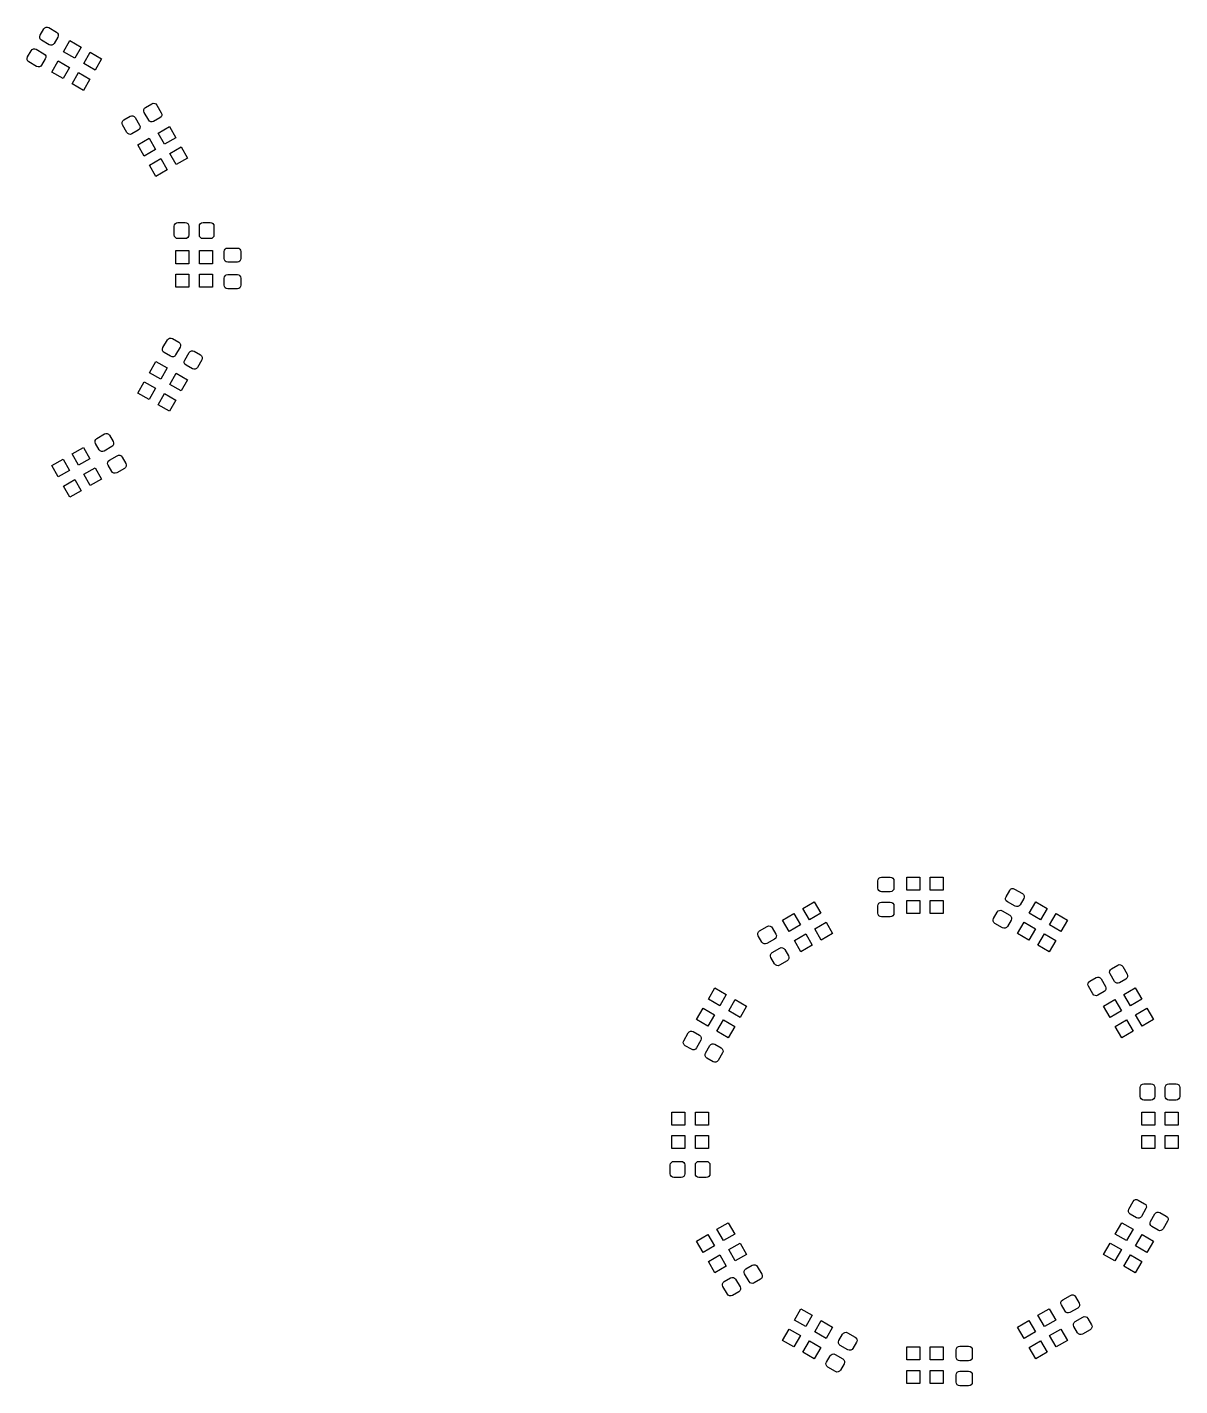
# Model space of a CAD drawing. Header units: millimetres. Extents: x 22 to 192, y -134 to -29.
# Drawn here: x 147.6 to 191.8, y -81.8 to -29.7 of the extents above; entities that cross this region are included whole.
import ezdxf

# ---------------------------------------------------------------- set-up
doc = ezdxf.new("R2010")
doc.units = ezdxf.units.MM
doc.layers.add('BLACK', color=250, linetype='CONTINUOUS')

msp = doc.modelspace()

# ---------------------------------------------------------------- linework, layer by layer
at = {"layer": 'BLACK', "linetype": 'CONTINUOUS'}
for p, q in [((148.083973, -30.102278), (148.101532, -30.050552)), ((148.087546, -30.156786), (148.083973, -30.102278)), ((148.111706, -30.205778), (148.087546, -30.156786)), ((148.101532, -30.050552), (148.241532, -29.808064)), ((148.241532, -29.808064), (148.277549, -29.766995)), ((148.277549, -29.766995), (148.326541, -29.742835)), ((148.326541, -29.742835), (148.381049, -29.739262)), ((148.381049, -29.739262), (148.432776, -29.756821)), ((148.432776, -29.756821), (148.727224, -29.926821)), ((148.778468, -30.118064), (148.638468, -30.360552)), ((148.727224, -29.926821), (148.768294, -29.962838)), ((148.768294, -29.962838), (148.792454, -30.01183)), ((148.796027, -30.066338), (148.778468, -30.118064)), ((148.792454, -30.01183), (148.796027, -30.066338)), ((147.621532, -30.881936), (147.761532, -30.639448)), ((147.761532, -30.639448), (147.797549, -30.598379)), ((147.797549, -30.598379), (147.846541, -30.574219)), ((147.846541, -30.574219), (147.901049, -30.570646)), ((147.901049, -30.570646), (147.952776, -30.588205)), ((147.952776, -30.588205), (148.247224, -30.758205)), ((148.152776, -30.241795), (148.111706, -30.205778)), ((148.447224, -30.411795), (148.152776, -30.241795)), ((148.498951, -30.429354), (148.447224, -30.411795)), ((148.553459, -30.425781), (148.498951, -30.429354)), ((148.602451, -30.401621), (148.553459, -30.425781)), ((148.638468, -30.360552), (148.602451, -30.401621)), ((148.993783, -30.682566), (149.243783, -30.249554)), ((149.426795, -30.932566), (148.993783, -30.682566)), ((149.243783, -30.249554), (149.676795, -30.499554)), ((149.676795, -30.499554), (149.426795, -30.932566)), ((149.773205, -31.132566), (150.023205, -30.699554)), ((150.023205, -30.699554), (150.456217, -30.949554)), ((147.603973, -30.933662), (147.621532, -30.881936)), ((147.607546, -30.98817), (147.603973, -30.933662)), ((147.631706, -31.037162), (147.607546, -30.98817)), ((147.672776, -31.073179), (147.631706, -31.037162)), ((147.967224, -31.243179), (147.672776, -31.073179)), ((148.158468, -31.191936), (148.122451, -31.233005)), ((148.298468, -30.949448), (148.158468, -31.191936)), ((148.247224, -30.758205), (148.288294, -30.794222)), ((148.288294, -30.794222), (148.312454, -30.843214)), ((148.316027, -30.897722), (148.298468, -30.949448)), ((148.312454, -30.843214), (148.316027, -30.897722)), ((148.543783, -31.461988), (148.793783, -31.028976)), ((148.793783, -31.028976), (149.226795, -31.278976)), ((150.206217, -31.382566), (149.773205, -31.132566)), ((150.456217, -30.949554), (150.206217, -31.382566)), ((148.018951, -31.260738), (147.967224, -31.243179)), ((148.073459, -31.257165), (148.018951, -31.260738)), ((148.122451, -31.233005), (148.073459, -31.257165)), ((148.976795, -31.711988), (148.543783, -31.461988)), ((149.226795, -31.278976), (148.976795, -31.711988)), ((149.323205, -31.911988), (149.573205, -31.478976)), ((149.573205, -31.478976), (150.006217, -31.728976)), ((150.006217, -31.728976), (149.756217, -32.161988)), ((149.756217, -32.161988), (149.323205, -31.911988)), ((152.139448, -32.811532), (152.381936, -32.671532)), ((152.381936, -32.671532), (152.433662, -32.653973)), ((152.433662, -32.653973), (152.48817, -32.657546)), ((152.48817, -32.657546), (152.537162, -32.681706)), ((152.537162, -32.681706), (152.573179, -32.722776)), ((152.573179, -32.722776), (152.743179, -33.017224)), ((151.266995, -33.327549), (151.308064, -33.291532)), ((151.308064, -33.291532), (151.550552, -33.151532)), ((151.550552, -33.151532), (151.602278, -33.133973)), ((151.602278, -33.133973), (151.656786, -33.137546)), ((151.656786, -33.137546), (151.705778, -33.161706)), ((151.705778, -33.161706), (151.741795, -33.202776)), ((151.741795, -33.202776), (151.911795, -33.497224)), ((152.070646, -32.951049), (152.074219, -32.896541)), ((152.088205, -33.002776), (152.070646, -32.951049)), ((152.074219, -32.896541), (152.098379, -32.847549)), ((152.258205, -33.297224), (152.088205, -33.002776)), ((152.098379, -32.847549), (152.139448, -32.811532)), ((152.294222, -33.338294), (152.258205, -33.297224)), ((152.691936, -33.208468), (152.449448, -33.348468)), ((152.733005, -33.172451), (152.691936, -33.208468)), ((152.757165, -33.123459), (152.733005, -33.172451)), ((152.743179, -33.017224), (152.760738, -33.068951)), ((152.760738, -33.068951), (152.757165, -33.123459)), ((151.239262, -33.431049), (151.242835, -33.376541)), ((151.256821, -33.482776), (151.239262, -33.431049)), ((151.242835, -33.376541), (151.266995, -33.327549)), ((151.426821, -33.777224), (151.256821, -33.482776)), ((151.462838, -33.818294), (151.426821, -33.777224)), ((151.51183, -33.842454), (151.462838, -33.818294)), ((151.618064, -33.828468), (151.566338, -33.846027)), ((151.860552, -33.688468), (151.618064, -33.828468)), ((151.901621, -33.652451), (151.860552, -33.688468)), ((151.925781, -33.603459), (151.901621, -33.652451)), ((151.911795, -33.497224), (151.929354, -33.548951)), ((151.929354, -33.548951), (151.925781, -33.603459)), ((152.343214, -33.362454), (152.294222, -33.338294)), ((152.397722, -33.366027), (152.343214, -33.362454)), ((152.449448, -33.348468), (152.397722, -33.366027)), ((152.617434, -33.793783), (153.050446, -33.543783)), ((152.867434, -34.226795), (152.617434, -33.793783)), ((153.050446, -33.543783), (153.300446, -33.976795)), ((151.566338, -33.846027), (151.51183, -33.842454)), ((151.838012, -34.243783), (152.271024, -33.993783)), ((152.088012, -34.676795), (151.838012, -34.243783)), ((152.271024, -33.993783), (152.521024, -34.426795)), ((153.300446, -33.976795), (152.867434, -34.226795)), ((153.067434, -34.573205), (153.500446, -34.323205)), ((153.500446, -34.323205), (153.750446, -34.756217)), ((152.521024, -34.426795), (152.088012, -34.676795)), ((152.288012, -35.023205), (152.721024, -34.773205)), ((152.721024, -34.773205), (152.971024, -35.206217)), ((153.317434, -35.006217), (153.067434, -34.573205)), ((153.750446, -34.756217), (153.317434, -35.006217)), ((152.538012, -35.456217), (152.288012, -35.023205)), ((152.971024, -35.206217), (152.538012, -35.456217)), ((153.24, -37.36), (153.250657, -37.306424)), ((153.24, -37.7), (153.24, -37.36)), ((153.250657, -37.306424), (153.281005, -37.261005)), ((153.281005, -37.261005), (153.326424, -37.230657)), ((153.326424, -37.230657), (153.38, -37.22)), ((153.38, -37.22), (153.66, -37.22)), ((153.66, -37.22), (153.713576, -37.230657)), ((153.713576, -37.230657), (153.758995, -37.261005)), ((153.758995, -37.261005), (153.789343, -37.306424)), ((153.789343, -37.306424), (153.8, -37.36)), ((153.8, -37.36), (153.8, -37.7)), ((154.2, -37.36), (154.210657, -37.306424)), ((154.2, -37.7), (154.2, -37.36)), ((154.210657, -37.306424), (154.241005, -37.261005)), ((154.241005, -37.261005), (154.286424, -37.230657)), ((154.286424, -37.230657), (154.34, -37.22)), ((154.34, -37.22), (154.62, -37.22)), ((154.62, -37.22), (154.673576, -37.230657)), ((154.673576, -37.230657), (154.718995, -37.261005)), ((154.718995, -37.261005), (154.749343, -37.306424)), ((154.749343, -37.306424), (154.76, -37.36)), ((154.76, -37.36), (154.76, -37.7)), ((153.250657, -37.753576), (153.24, -37.7)), ((153.281005, -37.798995), (153.250657, -37.753576)), ((153.326424, -37.829343), (153.281005, -37.798995)), ((153.38, -37.84), (153.326424, -37.829343)), ((153.66, -37.84), (153.38, -37.84)), ((153.713576, -37.829343), (153.66, -37.84)), ((153.758995, -37.798995), (153.713576, -37.829343)), ((153.789343, -37.753576), (153.758995, -37.798995)), ((153.8, -37.7), (153.789343, -37.753576)), ((154.210657, -37.753576), (154.2, -37.7)), ((154.241005, -37.798995), (154.210657, -37.753576)), ((154.286424, -37.829343), (154.241005, -37.798995)), ((154.34, -37.84), (154.286424, -37.829343)), ((154.62, -37.84), (154.34, -37.84)), ((154.673576, -37.829343), (154.62, -37.84)), ((154.718995, -37.798995), (154.673576, -37.829343)), ((154.749343, -37.753576), (154.718995, -37.798995)), ((154.76, -37.7), (154.749343, -37.753576)), ((153.3, -38.8), (153.3, -38.3)), ((153.3, -38.3), (153.8, -38.3)), ((153.8, -38.3), (153.8, -38.8)), ((154.2, -38.8), (154.2, -38.3)), ((154.2, -38.3), (154.7, -38.3)), ((154.7, -38.3), (154.7, -38.8)), ((155.15, -38.335), (155.160276, -38.283338)), ((155.15, -38.605), (155.15, -38.335)), ((155.160276, -38.283338), (155.189541, -38.239541)), ((155.189541, -38.239541), (155.233338, -38.210276)), ((155.233338, -38.210276), (155.285, -38.2)), ((155.285, -38.2), (155.655, -38.2)), ((155.655, -38.2), (155.706662, -38.210276)), ((155.706662, -38.210276), (155.750459, -38.239541)), ((155.750459, -38.239541), (155.779724, -38.283338)), ((155.779724, -38.283338), (155.79, -38.335)), ((155.79, -38.335), (155.79, -38.605)), ((153.8, -38.8), (153.3, -38.8)), ((154.7, -38.8), (154.2, -38.8)), ((155.160276, -38.656662), (155.15, -38.605)), ((155.189541, -38.700459), (155.160276, -38.656662)), ((155.233338, -38.729724), (155.189541, -38.700459)), ((155.285, -38.74), (155.233338, -38.729724)), ((155.655, -38.74), (155.285, -38.74)), ((155.706662, -38.729724), (155.655, -38.74)), ((155.750459, -38.700459), (155.706662, -38.729724)), ((155.779724, -38.656662), (155.750459, -38.700459)), ((155.79, -38.605), (155.779724, -38.656662)), ((153.3, -39.7), (153.3, -39.2)), ((153.3, -39.2), (153.8, -39.2)), ((153.8, -39.2), (153.8, -39.7)), ((154.2, -39.7), (154.2, -39.2)), ((154.2, -39.2), (154.7, -39.2)), ((154.7, -39.2), (154.7, -39.7)), ((155.15, -39.355), (155.160276, -39.303338)), ((155.15, -39.625), (155.15, -39.355)), ((155.160276, -39.303338), (155.189541, -39.259541)), ((155.189541, -39.259541), (155.233338, -39.230276)), ((155.233338, -39.230276), (155.285, -39.22)), ((155.285, -39.22), (155.655, -39.22)), ((155.655, -39.22), (155.706662, -39.230276)), ((155.706662, -39.230276), (155.750459, -39.259541)), ((155.750459, -39.259541), (155.779724, -39.303338)), ((155.779724, -39.303338), (155.79, -39.355)), ((155.79, -39.355), (155.79, -39.625)), ((153.8, -39.7), (153.3, -39.7)), ((154.7, -39.7), (154.2, -39.7)), ((155.160276, -39.676662), (155.15, -39.625)), ((155.189541, -39.720459), (155.160276, -39.676662)), ((155.233338, -39.749724), (155.189541, -39.720459)), ((155.285, -39.76), (155.233338, -39.749724)), ((155.655, -39.76), (155.285, -39.76)), ((155.706662, -39.749724), (155.655, -39.76)), ((155.750459, -39.720459), (155.706662, -39.749724)), ((155.779724, -39.676662), (155.750459, -39.720459)), ((155.79, -39.625), (155.779724, -39.676662)), ((152.789262, -42.068951), (152.806821, -42.017224)), ((152.792835, -42.123459), (152.789262, -42.068951)), ((152.816995, -42.172451), (152.792835, -42.123459)), ((152.806821, -42.017224), (152.976821, -41.722776)), ((152.976821, -41.722776), (153.012838, -41.681706)), ((153.012838, -41.681706), (153.06183, -41.657546)), ((153.06183, -41.657546), (153.116338, -41.653973)), ((153.116338, -41.653973), (153.168064, -41.671532)), ((153.168064, -41.671532), (153.410552, -41.811532)), ((153.461795, -42.002776), (153.291795, -42.297224)), ((153.410552, -41.811532), (153.451621, -41.847549)), ((153.451621, -41.847549), (153.475781, -41.896541)), ((153.479354, -41.951049), (153.461795, -42.002776)), ((153.475781, -41.896541), (153.479354, -41.951049)), ((153.844222, -42.161706), (153.893214, -42.137546)), ((153.893214, -42.137546), (153.947722, -42.133973)), ((153.947722, -42.133973), (153.999448, -42.151532)), ((153.999448, -42.151532), (154.241936, -42.291532)), ((152.288012, -42.976795), (152.538012, -42.543783)), ((152.538012, -42.543783), (152.971024, -42.793783)), ((152.858064, -42.208468), (152.816995, -42.172451)), ((153.100552, -42.348468), (152.858064, -42.208468)), ((153.152278, -42.366027), (153.100552, -42.348468)), ((153.206786, -42.362454), (153.152278, -42.366027)), ((153.255778, -42.338294), (153.206786, -42.362454)), ((153.291795, -42.297224), (153.255778, -42.338294)), ((153.620646, -42.548951), (153.638205, -42.497224)), ((153.624219, -42.603459), (153.620646, -42.548951)), ((153.648379, -42.652451), (153.624219, -42.603459)), ((153.638205, -42.497224), (153.808205, -42.202776)), ((153.689448, -42.688468), (153.648379, -42.652451)), ((153.808205, -42.202776), (153.844222, -42.161706)), ((154.293179, -42.482776), (154.123179, -42.777224)), ((154.241936, -42.291532), (154.283005, -42.327549)), ((154.283005, -42.327549), (154.307165, -42.376541)), ((154.310738, -42.431049), (154.293179, -42.482776)), ((154.307165, -42.376541), (154.310738, -42.431049)), ((152.721024, -43.226795), (152.288012, -42.976795)), ((152.971024, -42.793783), (152.721024, -43.226795)), ((153.067434, -43.426795), (153.317434, -42.993783)), ((153.317434, -42.993783), (153.750446, -43.243783)), ((153.931936, -42.828468), (153.689448, -42.688468)), ((153.983662, -42.846027), (153.931936, -42.828468)), ((154.03817, -42.842454), (153.983662, -42.846027)), ((154.087162, -42.818294), (154.03817, -42.842454)), ((154.123179, -42.777224), (154.087162, -42.818294)), ((151.838012, -43.756217), (152.088012, -43.323205)), ((152.088012, -43.323205), (152.521024, -43.573205)), ((152.521024, -43.573205), (152.271024, -44.006217)), ((153.500446, -43.676795), (153.067434, -43.426795)), ((153.750446, -43.243783), (153.500446, -43.676795)), ((152.271024, -44.006217), (151.838012, -43.756217)), ((152.617434, -44.206217), (152.867434, -43.773205)), ((153.050446, -44.456217), (152.617434, -44.206217)), ((152.867434, -43.773205), (153.300446, -44.023205)), ((153.300446, -44.023205), (153.050446, -44.456217)), ((150.203973, -45.633605), (150.207546, -45.579097)), ((150.221532, -45.685331), (150.203973, -45.633605)), ((150.207546, -45.579097), (150.231706, -45.530105)), ((150.361532, -45.927819), (150.221532, -45.685331)), ((150.231706, -45.530105), (150.272776, -45.494088)), ((150.272776, -45.494088), (150.567224, -45.324088)), ((150.567224, -45.324088), (150.618951, -45.306529)), ((150.618951, -45.306529), (150.673459, -45.310102)), ((150.673459, -45.310102), (150.722451, -45.334262)), ((150.722451, -45.334262), (150.758468, -45.375331)), ((150.758468, -45.375331), (150.898468, -45.617819)), ((150.888294, -45.773045), (150.847224, -45.809062)), ((150.912454, -45.724053), (150.888294, -45.773045)), ((150.898468, -45.617819), (150.916027, -45.669545)), ((150.916027, -45.669545), (150.912454, -45.724053)), ((148.543783, -46.538012), (148.976795, -46.288012)), ((148.976795, -46.288012), (149.226795, -46.721024)), ((149.323205, -46.088012), (149.756217, -45.838012)), ((149.573205, -46.521024), (149.323205, -46.088012)), ((150.006217, -46.271024), (149.573205, -46.521024)), ((149.756217, -45.838012), (150.006217, -46.271024)), ((150.397549, -45.968888), (150.361532, -45.927819)), ((150.446541, -45.993048), (150.397549, -45.968888)), ((150.501049, -45.996621), (150.446541, -45.993048)), ((150.552776, -45.979062), (150.501049, -45.996621)), ((150.847224, -45.809062), (150.552776, -45.979062)), ((150.752776, -46.325472), (151.047224, -46.155472)), ((151.047224, -46.155472), (151.098951, -46.137913)), ((151.098951, -46.137913), (151.153459, -46.141486)), ((151.153459, -46.141486), (151.202451, -46.165646)), ((151.202451, -46.165646), (151.238468, -46.206715)), ((151.238468, -46.206715), (151.378468, -46.449203)), ((148.793783, -46.971024), (148.543783, -46.538012)), ((149.226795, -46.721024), (148.793783, -46.971024)), ((149.773205, -46.867434), (150.206217, -46.617434)), ((150.206217, -46.617434), (150.456217, -47.050446)), ((150.683973, -46.464989), (150.687546, -46.410481)), ((150.701532, -46.516715), (150.683973, -46.464989)), ((150.687546, -46.410481), (150.711706, -46.361489)), ((150.841532, -46.759203), (150.701532, -46.516715)), ((150.711706, -46.361489), (150.752776, -46.325472)), ((150.877549, -46.800272), (150.841532, -46.759203)), ((150.926541, -46.824432), (150.877549, -46.800272)), ((150.981049, -46.828005), (150.926541, -46.824432)), ((151.032776, -46.810446), (150.981049, -46.828005)), ((151.327224, -46.640446), (151.032776, -46.810446)), ((151.368294, -46.604429), (151.327224, -46.640446)), ((151.392454, -46.555437), (151.368294, -46.604429)), ((151.378468, -46.449203), (151.396027, -46.500929)), ((151.396027, -46.500929), (151.392454, -46.555437)), ((148.993783, -47.317434), (149.426795, -47.067434)), ((149.243783, -47.750446), (148.993783, -47.317434)), ((149.426795, -47.067434), (149.676795, -47.500446)), ((150.023205, -47.300446), (149.773205, -46.867434)), ((150.456217, -47.050446), (150.023205, -47.300446)), ((149.676795, -47.500446), (149.243783, -47.750446)), ((180.19, -62.44), (180.200657, -62.386424)), ((180.19, -62.72), (180.19, -62.44)), ((180.200657, -62.386424), (180.231005, -62.341005)), ((180.231005, -62.341005), (180.276424, -62.310657)), ((180.276424, -62.310657), (180.33, -62.3)), ((180.33, -62.3), (180.67, -62.3)), ((180.67, -62.3), (180.723576, -62.310657)), ((180.723576, -62.310657), (180.768995, -62.341005)), ((180.768995, -62.341005), (180.799343, -62.386424)), ((180.799343, -62.386424), (180.81, -62.44)), ((180.81, -62.44), (180.81, -62.72)), ((181.3, -62.8), (181.3, -62.3)), ((181.3, -62.3), (181.8, -62.3)), ((181.8, -62.3), (181.8, -62.8)), ((182.2, -62.8), (182.2, -62.3)), ((182.2, -62.3), (182.7, -62.3)), ((182.7, -62.3), (182.7, -62.8)), ((180.200657, -62.773576), (180.19, -62.72)), ((180.231005, -62.818995), (180.200657, -62.773576)), ((180.276424, -62.849343), (180.231005, -62.818995)), ((180.33, -62.86), (180.276424, -62.849343)), ((180.67, -62.86), (180.33, -62.86)), ((180.723576, -62.849343), (180.67, -62.86)), ((180.768995, -62.818995), (180.723576, -62.849343)), ((180.799343, -62.773576), (180.768995, -62.818995)), ((180.81, -62.72), (180.799343, -62.773576)), ((181.8, -62.8), (181.3, -62.8)), ((182.7, -62.8), (182.2, -62.8)), ((185.101532, -63.050552), (185.241532, -62.808064)), ((185.241532, -62.808064), (185.277549, -62.766995)), ((185.277549, -62.766995), (185.326541, -62.742835)), ((185.326541, -62.742835), (185.381049, -62.739262)), ((185.381049, -62.739262), (185.432776, -62.756821)), ((185.432776, -62.756821), (185.727224, -62.926821)), ((185.727224, -62.926821), (185.768294, -62.962838)), ((185.768294, -62.962838), (185.792454, -63.01183)), ((177.323205, -63.499554), (177.756217, -63.249554)), ((177.573205, -63.932566), (177.323205, -63.499554)), ((177.756217, -63.249554), (178.006217, -63.682566)), ((180.19, -63.4), (180.200657, -63.346424)), ((180.19, -63.68), (180.19, -63.4)), ((180.200657, -63.346424), (180.231005, -63.301005)), ((180.231005, -63.301005), (180.276424, -63.270657)), ((180.276424, -63.270657), (180.33, -63.26)), ((180.33, -63.26), (180.67, -63.26)), ((180.67, -63.26), (180.723576, -63.270657)), ((180.723576, -63.270657), (180.768995, -63.301005)), ((180.768995, -63.301005), (180.799343, -63.346424)), ((180.799343, -63.346424), (180.81, -63.4)), ((180.81, -63.4), (180.81, -63.68)), ((181.3, -63.7), (181.3, -63.2)), ((181.3, -63.2), (181.8, -63.2)), ((181.8, -63.2), (181.8, -63.7)), ((182.2, -63.7), (182.2, -63.2)), ((182.2, -63.2), (182.7, -63.2)), ((182.7, -63.2), (182.7, -63.7)), ((185.083973, -63.102278), (185.101532, -63.050552)), ((185.087546, -63.156786), (185.083973, -63.102278)), ((185.111706, -63.205778), (185.087546, -63.156786)), ((185.152776, -63.241795), (185.111706, -63.205778)), ((185.447224, -63.411795), (185.152776, -63.241795)), ((185.498951, -63.429354), (185.447224, -63.411795)), ((185.553459, -63.425781), (185.498951, -63.429354)), ((185.602451, -63.401621), (185.553459, -63.425781)), ((185.638468, -63.360552), (185.602451, -63.401621)), ((185.778468, -63.118064), (185.638468, -63.360552)), ((185.796027, -63.066338), (185.778468, -63.118064)), ((185.792454, -63.01183), (185.796027, -63.066338)), ((185.993783, -63.682566), (186.243783, -63.249554)), ((186.243783, -63.249554), (186.676795, -63.499554)), ((186.676795, -63.499554), (186.426795, -63.932566)), ((176.543783, -63.949554), (176.976795, -63.699554)), ((176.793783, -64.382566), (176.543783, -63.949554)), ((176.976795, -63.699554), (177.226795, -64.132566)), ((178.006217, -63.682566), (177.573205, -63.932566)), ((180.200657, -63.733576), (180.19, -63.68)), ((180.231005, -63.778995), (180.200657, -63.733576)), ((180.276424, -63.809343), (180.231005, -63.778995)), ((180.33, -63.82), (180.276424, -63.809343)), ((180.67, -63.82), (180.33, -63.82)), ((180.723576, -63.809343), (180.67, -63.82)), ((180.768995, -63.778995), (180.723576, -63.809343)), ((180.799343, -63.733576), (180.768995, -63.778995)), ((180.81, -63.68), (180.799343, -63.733576)), ((181.8, -63.7), (181.3, -63.7)), ((182.7, -63.7), (182.2, -63.7)), ((184.603973, -63.933662), (184.621532, -63.881936)), ((184.607546, -63.98817), (184.603973, -63.933662)), ((184.631706, -64.037162), (184.607546, -63.98817)), ((184.621532, -63.881936), (184.761532, -63.639448)), ((184.761532, -63.639448), (184.797549, -63.598379)), ((184.797549, -63.598379), (184.846541, -63.574219)), ((184.846541, -63.574219), (184.901049, -63.570646)), ((184.901049, -63.570646), (184.952776, -63.588205)), ((184.952776, -63.588205), (185.247224, -63.758205)), ((185.298468, -63.949448), (185.158468, -64.191936)), ((185.247224, -63.758205), (185.288294, -63.794222)), ((185.288294, -63.794222), (185.312454, -63.843214)), ((185.316027, -63.897722), (185.298468, -63.949448)), ((185.312454, -63.843214), (185.316027, -63.897722)), ((186.426795, -63.932566), (185.993783, -63.682566)), ((186.773205, -64.132566), (187.023205, -63.699554)), ((187.023205, -63.699554), (187.456217, -63.949554)), ((187.456217, -63.949554), (187.206217, -64.382566)), ((175.593973, -64.499071), (175.597546, -64.444563)), ((175.611532, -64.550797), (175.593973, -64.499071)), ((175.597546, -64.444563), (175.621706, -64.395571)), ((175.621706, -64.395571), (175.662776, -64.359554)), ((175.662776, -64.359554), (175.957224, -64.189554)), ((175.957224, -64.189554), (176.008951, -64.171995)), ((176.008951, -64.171995), (176.063459, -64.175568)), ((176.063459, -64.175568), (176.112451, -64.199728)), ((176.112451, -64.199728), (176.148468, -64.240797)), ((176.148468, -64.240797), (176.288468, -64.483285)), ((176.288468, -64.483285), (176.306027, -64.535011)), ((176.306027, -64.535011), (176.302454, -64.589519)), ((177.226795, -64.132566), (176.793783, -64.382566)), ((176.993783, -64.728976), (177.426795, -64.478976)), ((177.426795, -64.478976), (177.676795, -64.911988)), ((177.773205, -64.278976), (178.206217, -64.028976)), ((178.023205, -64.711988), (177.773205, -64.278976)), ((178.456217, -64.461988), (178.023205, -64.711988)), ((178.206217, -64.028976), (178.456217, -64.461988)), ((184.672776, -64.073179), (184.631706, -64.037162)), ((184.967224, -64.243179), (184.672776, -64.073179)), ((185.018951, -64.260738), (184.967224, -64.243179)), ((185.073459, -64.257165), (185.018951, -64.260738)), ((185.122451, -64.233005), (185.073459, -64.257165)), ((185.158468, -64.191936), (185.122451, -64.233005)), ((185.543783, -64.461988), (185.793783, -64.028976)), ((185.976795, -64.711988), (185.543783, -64.461988)), ((185.793783, -64.028976), (186.226795, -64.278976)), ((186.226795, -64.278976), (185.976795, -64.711988)), ((186.323205, -64.911988), (186.573205, -64.478976)), ((186.573205, -64.478976), (187.006217, -64.728976)), ((187.206217, -64.382566), (186.773205, -64.132566)), ((175.751532, -64.793285), (175.611532, -64.550797)), ((175.787549, -64.834354), (175.751532, -64.793285)), ((175.836541, -64.858514), (175.787549, -64.834354)), ((175.891049, -64.862087), (175.836541, -64.858514)), ((175.942776, -64.844528), (175.891049, -64.862087)), ((176.237224, -64.674528), (175.942776, -64.844528)), ((176.142776, -65.190938), (176.437224, -65.020938)), ((176.278294, -64.638511), (176.237224, -64.674528)), ((176.302454, -64.589519), (176.278294, -64.638511)), ((176.437224, -65.020938), (176.488951, -65.003379)), ((176.488951, -65.003379), (176.543459, -65.006952)), ((176.543459, -65.006952), (176.592451, -65.031112)), ((176.592451, -65.031112), (176.628468, -65.072181)), ((177.243783, -65.161988), (176.993783, -64.728976)), ((177.676795, -64.911988), (177.243783, -65.161988)), ((186.756217, -65.161988), (186.323205, -64.911988)), ((187.006217, -64.728976), (186.756217, -65.161988)), ((176.073973, -65.330455), (176.077546, -65.275947)), ((176.091532, -65.382181), (176.073973, -65.330455)), ((176.077546, -65.275947), (176.101706, -65.226955)), ((176.231532, -65.624669), (176.091532, -65.382181)), ((176.101706, -65.226955), (176.142776, -65.190938)), ((176.717224, -65.505912), (176.422776, -65.675912)), ((176.628468, -65.072181), (176.768468, -65.314669)), ((176.758294, -65.469895), (176.717224, -65.505912)), ((176.782454, -65.420903), (176.758294, -65.469895)), ((176.768468, -65.314669), (176.786027, -65.366395)), ((176.786027, -65.366395), (176.782454, -65.420903)), ((176.267549, -65.665738), (176.231532, -65.624669)), ((176.316541, -65.689898), (176.267549, -65.665738)), ((176.371049, -65.693471), (176.316541, -65.689898)), ((176.422776, -65.675912), (176.371049, -65.693471)), ((189.070646, -65.951049), (189.074219, -65.896541)), ((189.088205, -66.002776), (189.070646, -65.951049)), ((189.074219, -65.896541), (189.098379, -65.847549)), ((189.258205, -66.297224), (189.088205, -66.002776)), ((189.098379, -65.847549), (189.139448, -65.811532)), ((189.139448, -65.811532), (189.381936, -65.671532)), ((189.381936, -65.671532), (189.433662, -65.653973)), ((189.433662, -65.653973), (189.48817, -65.657546)), ((189.48817, -65.657546), (189.537162, -65.681706)), ((189.537162, -65.681706), (189.573179, -65.722776)), ((189.573179, -65.722776), (189.743179, -66.017224)), ((189.743179, -66.017224), (189.760738, -66.068951)), ((189.760738, -66.068951), (189.757165, -66.123459)), ((173.699554, -66.976795), (173.949554, -66.543783)), ((173.949554, -66.543783), (174.382566, -66.793783)), ((188.239262, -66.431049), (188.242835, -66.376541)), ((188.256821, -66.482776), (188.239262, -66.431049)), ((188.242835, -66.376541), (188.266995, -66.327549)), ((188.426821, -66.777224), (188.256821, -66.482776)), ((188.266995, -66.327549), (188.308064, -66.291532)), ((188.308064, -66.291532), (188.550552, -66.151532)), ((188.550552, -66.151532), (188.602278, -66.133973)), ((188.602278, -66.133973), (188.656786, -66.137546)), ((188.656786, -66.137546), (188.705778, -66.161706)), ((188.705778, -66.161706), (188.741795, -66.202776)), ((188.741795, -66.202776), (188.911795, -66.497224)), ((188.925781, -66.603459), (188.901621, -66.652451)), ((188.911795, -66.497224), (188.929354, -66.548951)), ((188.929354, -66.548951), (188.925781, -66.603459)), ((189.294222, -66.338294), (189.258205, -66.297224)), ((189.343214, -66.362454), (189.294222, -66.338294)), ((189.397722, -66.366027), (189.343214, -66.362454)), ((189.449448, -66.348468), (189.397722, -66.366027)), ((189.691936, -66.208468), (189.449448, -66.348468)), ((189.617434, -66.793783), (190.050446, -66.543783)), ((189.733005, -66.172451), (189.691936, -66.208468)), ((189.757165, -66.123459), (189.733005, -66.172451)), ((190.050446, -66.543783), (190.300446, -66.976795)), ((174.132566, -67.226795), (173.699554, -66.976795)), ((174.382566, -66.793783), (174.132566, -67.226795)), ((174.478976, -67.426795), (174.728976, -66.993783)), ((174.728976, -66.993783), (175.161988, -67.243783)), ((188.462838, -66.818294), (188.426821, -66.777224)), ((188.51183, -66.842454), (188.462838, -66.818294)), ((188.566338, -66.846027), (188.51183, -66.842454)), ((188.618064, -66.828468), (188.566338, -66.846027)), ((188.860552, -66.688468), (188.618064, -66.828468)), ((188.838012, -67.243783), (189.271024, -66.993783)), ((188.901621, -66.652451), (188.860552, -66.688468)), ((189.271024, -66.993783), (189.521024, -67.426795)), ((189.867434, -67.226795), (189.617434, -66.793783)), ((190.300446, -66.976795), (189.867434, -67.226795)), ((173.249554, -67.756217), (173.499554, -67.323205)), ((173.499554, -67.323205), (173.932566, -67.573205)), ((173.932566, -67.573205), (173.682566, -68.006217)), ((174.911988, -67.676795), (174.478976, -67.426795)), ((175.161988, -67.243783), (174.911988, -67.676795)), ((189.088012, -67.676795), (188.838012, -67.243783)), ((189.521024, -67.426795), (189.088012, -67.676795)), ((190.067434, -67.573205), (190.500446, -67.323205)), ((190.317434, -68.006217), (190.067434, -67.573205)), ((190.500446, -67.323205), (190.750446, -67.756217)), ((173.682566, -68.006217), (173.249554, -67.756217)), ((174.028976, -68.206217), (174.278976, -67.773205)), ((174.278976, -67.773205), (174.711988, -68.023205)), ((174.711988, -68.023205), (174.461988, -68.456217)), ((189.288012, -68.023205), (189.721024, -67.773205)), ((189.538012, -68.456217), (189.288012, -68.023205)), ((189.721024, -67.773205), (189.971024, -68.206217)), ((190.750446, -67.756217), (190.317434, -68.006217)), ((172.739262, -68.618951), (172.756821, -68.567224)), ((172.742835, -68.673459), (172.739262, -68.618951)), ((172.766995, -68.722451), (172.742835, -68.673459)), ((172.756821, -68.567224), (172.926821, -68.272776)), ((172.926821, -68.272776), (172.962838, -68.231706)), ((172.962838, -68.231706), (173.01183, -68.207546)), ((173.01183, -68.207546), (173.066338, -68.203973)), ((173.066338, -68.203973), (173.118064, -68.221532)), ((173.118064, -68.221532), (173.360552, -68.361532)), ((173.411795, -68.552776), (173.241795, -68.847224)), ((173.360552, -68.361532), (173.401621, -68.397549)), ((173.401621, -68.397549), (173.425781, -68.446541)), ((173.429354, -68.501049), (173.411795, -68.552776)), ((173.425781, -68.446541), (173.429354, -68.501049)), ((173.794222, -68.711706), (173.843214, -68.687546)), ((173.843214, -68.687546), (173.897722, -68.683973)), ((173.897722, -68.683973), (173.949448, -68.701532)), ((173.949448, -68.701532), (174.191936, -68.841532)), ((174.461988, -68.456217), (174.028976, -68.206217)), ((189.971024, -68.206217), (189.538012, -68.456217)), ((172.808064, -68.758468), (172.766995, -68.722451)), ((173.050552, -68.898468), (172.808064, -68.758468)), ((173.102278, -68.916027), (173.050552, -68.898468)), ((173.156786, -68.912454), (173.102278, -68.916027)), ((173.205778, -68.888294), (173.156786, -68.912454)), ((173.241795, -68.847224), (173.205778, -68.888294)), ((173.570646, -69.098951), (173.588205, -69.047224)), ((173.574219, -69.153459), (173.570646, -69.098951)), ((173.598379, -69.202451), (173.574219, -69.153459)), ((173.588205, -69.047224), (173.758205, -68.752776)), ((173.639448, -69.238468), (173.598379, -69.202451)), ((173.758205, -68.752776), (173.794222, -68.711706)), ((174.243179, -69.032776), (174.073179, -69.327224)), ((174.191936, -68.841532), (174.233005, -68.877549)), ((174.233005, -68.877549), (174.257165, -68.926541)), ((174.260738, -68.981049), (174.243179, -69.032776)), ((174.257165, -68.926541), (174.260738, -68.981049)), ((173.881936, -69.378468), (173.639448, -69.238468)), ((173.933662, -69.396027), (173.881936, -69.378468)), ((173.98817, -69.392454), (173.933662, -69.396027)), ((174.037162, -69.368294), (173.98817, -69.392454)), ((174.073179, -69.327224), (174.037162, -69.368294)), ((190.250657, -70.306424), (190.281005, -70.261005)), ((190.281005, -70.261005), (190.326424, -70.230657)), ((190.326424, -70.230657), (190.38, -70.22)), ((190.38, -70.22), (190.66, -70.22)), ((190.66, -70.22), (190.713576, -70.230657)), ((190.713576, -70.230657), (190.758995, -70.261005)), ((190.758995, -70.261005), (190.789343, -70.306424)), ((191.210657, -70.306424), (191.241005, -70.261005)), ((191.241005, -70.261005), (191.286424, -70.230657)), ((191.286424, -70.230657), (191.34, -70.22)), ((191.34, -70.22), (191.62, -70.22)), ((191.62, -70.22), (191.673576, -70.230657)), ((191.673576, -70.230657), (191.718995, -70.261005)), ((191.718995, -70.261005), (191.749343, -70.306424)), ((190.24, -70.36), (190.250657, -70.306424)), ((190.24, -70.7), (190.24, -70.36)), ((190.250657, -70.753576), (190.24, -70.7)), ((190.281005, -70.798995), (190.250657, -70.753576)), ((190.789343, -70.753576), (190.758995, -70.798995)), ((190.789343, -70.306424), (190.8, -70.36)), ((190.8, -70.7), (190.789343, -70.753576)), ((190.8, -70.36), (190.8, -70.7)), ((191.2, -70.36), (191.210657, -70.306424)), ((191.2, -70.7), (191.2, -70.36)), ((191.210657, -70.753576), (191.2, -70.7)), ((191.241005, -70.798995), (191.210657, -70.753576)), ((191.749343, -70.753576), (191.718995, -70.798995)), ((191.749343, -70.306424), (191.76, -70.36)), ((191.76, -70.7), (191.749343, -70.753576)), ((191.76, -70.36), (191.76, -70.7)), ((172.3, -71.8), (172.3, -71.3)), ((172.3, -71.3), (172.8, -71.3)), ((172.8, -71.3), (172.8, -71.8)), ((173.2, -71.8), (173.2, -71.3)), ((173.2, -71.3), (173.7, -71.3)), ((173.7, -71.3), (173.7, -71.8)), ((190.326424, -70.829343), (190.281005, -70.798995)), ((190.3, -71.8), (190.3, -71.3)), ((190.3, -71.3), (190.8, -71.3)), ((190.38, -70.84), (190.326424, -70.829343)), ((190.66, -70.84), (190.38, -70.84)), ((190.713576, -70.829343), (190.66, -70.84)), ((190.758995, -70.798995), (190.713576, -70.829343)), ((190.8, -71.3), (190.8, -71.8)), ((191.2, -71.8), (191.2, -71.3)), ((191.2, -71.3), (191.7, -71.3)), ((191.286424, -70.829343), (191.241005, -70.798995)), ((191.34, -70.84), (191.286424, -70.829343)), ((191.62, -70.84), (191.34, -70.84)), ((191.673576, -70.829343), (191.62, -70.84)), ((191.718995, -70.798995), (191.673576, -70.829343)), ((191.7, -71.3), (191.7, -71.8)), ((172.8, -71.8), (172.3, -71.8)), ((173.7, -71.8), (173.2, -71.8)), ((190.8, -71.8), (190.3, -71.8)), ((191.7, -71.8), (191.2, -71.8)), ((172.3, -72.7), (172.3, -72.2)), ((172.3, -72.2), (172.8, -72.2)), ((172.8, -72.2), (172.8, -72.7)), ((173.2, -72.7), (173.2, -72.2)), ((173.2, -72.2), (173.7, -72.2)), ((173.7, -72.2), (173.7, -72.7)), ((190.3, -72.7), (190.3, -72.2)), ((190.3, -72.2), (190.8, -72.2)), ((190.8, -72.2), (190.8, -72.7)), ((191.2, -72.7), (191.2, -72.2)), ((191.2, -72.2), (191.7, -72.2)), ((191.7, -72.2), (191.7, -72.7)), ((172.8, -72.7), (172.3, -72.7)), ((173.7, -72.7), (173.2, -72.7)), ((190.8, -72.7), (190.3, -72.7)), ((191.7, -72.7), (191.2, -72.7)), ((172.24, -73.33), (172.250657, -73.276424)), ((172.24, -73.67), (172.24, -73.33)), ((172.250657, -73.276424), (172.281005, -73.231005)), ((172.281005, -73.231005), (172.326424, -73.200657)), ((172.326424, -73.200657), (172.38, -73.19)), ((172.38, -73.19), (172.66, -73.19)), ((172.66, -73.19), (172.713576, -73.200657)), ((172.713576, -73.200657), (172.758995, -73.231005)), ((172.758995, -73.231005), (172.789343, -73.276424)), ((172.789343, -73.276424), (172.8, -73.33)), ((172.8, -73.33), (172.8, -73.67)), ((173.2, -73.33), (173.210657, -73.276424)), ((173.2, -73.67), (173.2, -73.33)), ((173.210657, -73.276424), (173.241005, -73.231005)), ((173.241005, -73.231005), (173.286424, -73.200657)), ((173.286424, -73.200657), (173.34, -73.19)), ((173.34, -73.19), (173.62, -73.19)), ((173.62, -73.19), (173.673576, -73.200657)), ((173.673576, -73.200657), (173.718995, -73.231005)), ((173.718995, -73.231005), (173.749343, -73.276424)), ((173.749343, -73.276424), (173.76, -73.33)), ((173.76, -73.33), (173.76, -73.67)), ((172.250657, -73.723576), (172.24, -73.67)), ((172.281005, -73.768995), (172.250657, -73.723576)), ((172.326424, -73.799343), (172.281005, -73.768995)), ((172.38, -73.81), (172.326424, -73.799343)), ((172.66, -73.81), (172.38, -73.81)), ((172.713576, -73.799343), (172.66, -73.81)), ((172.758995, -73.768995), (172.713576, -73.799343)), ((172.789343, -73.723576), (172.758995, -73.768995)), ((172.8, -73.67), (172.789343, -73.723576)), ((173.210657, -73.723576), (173.2, -73.67)), ((173.241005, -73.768995), (173.210657, -73.723576)), ((173.286424, -73.799343), (173.241005, -73.768995)), ((173.34, -73.81), (173.286424, -73.799343)), ((173.62, -73.81), (173.34, -73.81)), ((173.673576, -73.799343), (173.62, -73.81)), ((173.718995, -73.768995), (173.673576, -73.799343)), ((173.749343, -73.723576), (173.718995, -73.768995)), ((173.76, -73.67), (173.749343, -73.723576)), ((189.806821, -75.017224), (189.976821, -74.722776)), ((189.976821, -74.722776), (190.012838, -74.681706)), ((190.012838, -74.681706), (190.06183, -74.657546)), ((190.06183, -74.657546), (190.116338, -74.653973)), ((190.116338, -74.653973), (190.168064, -74.671532)), ((190.168064, -74.671532), (190.410552, -74.811532)), ((190.410552, -74.811532), (190.451621, -74.847549)), ((190.451621, -74.847549), (190.475781, -74.896541)), ((190.479354, -74.951049), (190.461795, -75.002776)), ((190.475781, -74.896541), (190.479354, -74.951049)), ((189.789262, -75.068951), (189.806821, -75.017224)), ((189.792835, -75.123459), (189.789262, -75.068951)), ((189.816995, -75.172451), (189.792835, -75.123459)), ((189.858064, -75.208468), (189.816995, -75.172451)), ((190.100552, -75.348468), (189.858064, -75.208468)), ((190.152278, -75.366027), (190.100552, -75.348468)), ((190.206786, -75.362454), (190.152278, -75.366027)), ((190.255778, -75.338294), (190.206786, -75.362454)), ((190.291795, -75.297224), (190.255778, -75.338294)), ((190.461795, -75.002776), (190.291795, -75.297224)), ((190.638205, -75.497224), (190.808205, -75.202776)), ((190.808205, -75.202776), (190.844222, -75.161706)), ((190.844222, -75.161706), (190.893214, -75.137546)), ((190.893214, -75.137546), (190.947722, -75.133973)), ((190.947722, -75.133973), (190.999448, -75.151532)), ((190.999448, -75.151532), (191.241936, -75.291532)), ((191.241936, -75.291532), (191.283005, -75.327549)), ((191.283005, -75.327549), (191.307165, -75.376541)), ((191.310738, -75.431049), (191.293179, -75.482776)), ((191.307165, -75.376541), (191.310738, -75.431049)), ((173.249554, -76.243783), (173.682566, -75.993783)), ((173.682566, -75.993783), (173.932566, -76.426795)), ((174.028976, -75.793783), (174.461988, -75.543783)), ((174.278976, -76.226795), (174.028976, -75.793783)), ((174.711988, -75.976795), (174.278976, -76.226795)), ((174.461988, -75.543783), (174.711988, -75.976795)), ((189.288012, -75.976795), (189.538012, -75.543783)), ((189.721024, -76.226795), (189.288012, -75.976795)), ((189.538012, -75.543783), (189.971024, -75.793783)), ((189.971024, -75.793783), (189.721024, -76.226795)), ((190.067434, -76.426795), (190.317434, -75.993783)), ((190.317434, -75.993783), (190.750446, -76.243783)), ((190.620646, -75.548951), (190.638205, -75.497224)), ((190.624219, -75.603459), (190.620646, -75.548951)), ((190.648379, -75.652451), (190.624219, -75.603459)), ((190.689448, -75.688468), (190.648379, -75.652451)), ((190.931936, -75.828468), (190.689448, -75.688468)), ((190.983662, -75.846027), (190.931936, -75.828468)), ((191.03817, -75.842454), (190.983662, -75.846027)), ((191.087162, -75.818294), (191.03817, -75.842454)), ((191.123179, -75.777224), (191.087162, -75.818294)), ((191.293179, -75.482776), (191.123179, -75.777224)), ((173.499554, -76.676795), (173.249554, -76.243783)), ((173.932566, -76.426795), (173.499554, -76.676795)), ((174.478976, -76.573205), (174.911988, -76.323205)), ((174.911988, -76.323205), (175.161988, -76.756217)), ((188.838012, -76.756217), (189.088012, -76.323205)), ((189.088012, -76.323205), (189.521024, -76.573205)), ((190.500446, -76.676795), (190.067434, -76.426795)), ((190.750446, -76.243783), (190.500446, -76.676795)), ((173.699554, -77.023205), (174.132566, -76.773205)), ((173.949554, -77.456217), (173.699554, -77.023205)), ((174.132566, -76.773205), (174.382566, -77.206217)), ((174.728976, -77.006217), (174.478976, -76.573205)), ((175.161988, -76.756217), (174.728976, -77.006217)), ((189.271024, -77.006217), (188.838012, -76.756217)), ((189.521024, -76.573205), (189.271024, -77.006217)), ((189.617434, -77.206217), (189.867434, -76.773205)), ((189.867434, -76.773205), (190.300446, -77.023205)), ((190.300446, -77.023205), (190.050446, -77.456217)), ((174.382566, -77.206217), (173.949554, -77.456217)), ((175.070646, -77.451049), (175.074219, -77.396541)), ((175.088205, -77.502776), (175.070646, -77.451049)), ((175.074219, -77.396541), (175.098379, -77.347549)), ((175.258205, -77.797224), (175.088205, -77.502776)), ((175.098379, -77.347549), (175.139448, -77.311532)), ((175.139448, -77.311532), (175.381936, -77.171532)), ((175.381936, -77.171532), (175.433662, -77.153973)), ((175.433662, -77.153973), (175.48817, -77.157546)), ((175.48817, -77.157546), (175.537162, -77.181706)), ((175.537162, -77.181706), (175.573179, -77.222776)), ((175.573179, -77.222776), (175.743179, -77.517224)), ((175.743179, -77.517224), (175.760738, -77.568951)), ((190.050446, -77.456217), (189.617434, -77.206217)), ((174.239262, -77.931049), (174.242835, -77.876541)), ((174.256821, -77.982776), (174.239262, -77.931049)), ((174.242835, -77.876541), (174.266995, -77.827549)), ((174.426821, -78.277224), (174.256821, -77.982776)), ((174.266995, -77.827549), (174.308064, -77.791532)), ((174.308064, -77.791532), (174.550552, -77.651532)), ((174.550552, -77.651532), (174.602278, -77.633973)), ((174.602278, -77.633973), (174.656786, -77.637546)), ((174.656786, -77.637546), (174.705778, -77.661706)), ((174.705778, -77.661706), (174.741795, -77.702776)), ((174.741795, -77.702776), (174.911795, -77.997224)), ((174.911795, -77.997224), (174.929354, -78.048951)), ((174.929354, -78.048951), (174.925781, -78.103459)), ((175.294222, -77.838294), (175.258205, -77.797224)), ((175.343214, -77.862454), (175.294222, -77.838294)), ((175.397722, -77.866027), (175.343214, -77.862454)), ((175.449448, -77.848468), (175.397722, -77.866027)), ((175.691936, -77.708468), (175.449448, -77.848468)), ((175.733005, -77.672451), (175.691936, -77.708468)), ((175.757165, -77.623459), (175.733005, -77.672451)), ((175.760738, -77.568951), (175.757165, -77.623459)), ((174.462838, -78.318294), (174.426821, -78.277224)), ((174.51183, -78.342454), (174.462838, -78.318294)), ((174.566338, -78.346027), (174.51183, -78.342454)), ((174.618064, -78.328468), (174.566338, -78.346027)), ((174.860552, -78.188468), (174.618064, -78.328468)), ((174.901621, -78.152451), (174.860552, -78.188468)), ((174.925781, -78.103459), (174.901621, -78.152451)), ((187.203973, -78.633605), (187.207546, -78.579097)), ((187.207546, -78.579097), (187.231706, -78.530105)), ((187.231706, -78.530105), (187.272776, -78.494088)), ((187.272776, -78.494088), (187.567224, -78.324088)), ((187.567224, -78.324088), (187.618951, -78.306529)), ((187.618951, -78.306529), (187.673459, -78.310102)), ((187.673459, -78.310102), (187.722451, -78.334262)), ((187.722451, -78.334262), (187.758468, -78.375331)), ((187.758468, -78.375331), (187.898468, -78.617819)), ((176.993783, -79.271024), (177.243783, -78.838012)), ((177.243783, -78.838012), (177.676795, -79.088012)), ((177.676795, -79.088012), (177.426795, -79.521024)), ((186.323205, -79.088012), (186.756217, -78.838012)), ((186.573205, -79.521024), (186.323205, -79.088012)), ((186.756217, -78.838012), (187.006217, -79.271024)), ((187.221532, -78.685331), (187.203973, -78.633605)), ((187.361532, -78.927819), (187.221532, -78.685331)), ((187.397549, -78.968888), (187.361532, -78.927819)), ((187.446541, -78.993048), (187.397549, -78.968888)), ((187.501049, -78.996621), (187.446541, -78.993048)), ((187.552776, -78.979062), (187.501049, -78.996621)), ((187.847224, -78.809062), (187.552776, -78.979062)), ((187.888294, -78.773045), (187.847224, -78.809062)), ((187.912454, -78.724053), (187.888294, -78.773045)), ((187.898468, -78.617819), (187.916027, -78.669545)), ((187.916027, -78.669545), (187.912454, -78.724053)), ((176.543783, -80.050446), (176.793783, -79.617434)), ((176.793783, -79.617434), (177.226795, -79.867434)), ((177.426795, -79.521024), (176.993783, -79.271024)), ((177.773205, -79.721024), (178.023205, -79.288012)), ((178.023205, -79.288012), (178.456217, -79.538012)), ((178.456217, -79.538012), (178.206217, -79.971024)), ((185.543783, -79.538012), (185.976795, -79.288012)), ((185.793783, -79.971024), (185.543783, -79.538012)), ((185.976795, -79.288012), (186.226795, -79.721024)), ((187.006217, -79.271024), (186.573205, -79.521024)), ((186.773205, -79.867434), (187.206217, -79.617434)), ((187.206217, -79.617434), (187.456217, -80.050446)), ((187.683973, -79.464989), (187.687546, -79.410481)), ((187.701532, -79.516715), (187.683973, -79.464989)), ((187.687546, -79.410481), (187.711706, -79.361489)), ((187.841532, -79.759203), (187.701532, -79.516715)), ((187.711706, -79.361489), (187.752776, -79.325472)), ((187.752776, -79.325472), (188.047224, -79.155472)), ((188.047224, -79.155472), (188.098951, -79.137913)), ((188.098951, -79.137913), (188.153459, -79.141486)), ((188.153459, -79.141486), (188.202451, -79.165646)), ((188.202451, -79.165646), (188.238468, -79.206715)), ((188.238468, -79.206715), (188.378468, -79.449203)), ((188.368294, -79.604429), (188.327224, -79.640446)), ((188.392454, -79.555437), (188.368294, -79.604429)), ((188.378468, -79.449203), (188.396027, -79.500929)), ((188.396027, -79.500929), (188.392454, -79.555437)), ((176.976795, -80.300446), (176.543783, -80.050446)), ((177.226795, -79.867434), (176.976795, -80.300446)), ((177.323205, -80.500446), (177.573205, -80.067434)), ((177.573205, -80.067434), (178.006217, -80.317434)), ((178.206217, -79.971024), (177.773205, -79.721024)), ((178.683973, -80.102278), (178.701532, -80.050552)), ((178.687546, -80.156786), (178.683973, -80.102278)), ((178.711706, -80.205778), (178.687546, -80.156786)), ((178.701532, -80.050552), (178.841532, -79.808064)), ((178.841532, -79.808064), (178.877549, -79.766995)), ((178.877549, -79.766995), (178.926541, -79.742835)), ((178.926541, -79.742835), (178.981049, -79.739262)), ((178.981049, -79.739262), (179.032776, -79.756821)), ((179.032776, -79.756821), (179.327224, -79.926821)), ((179.378468, -80.118064), (179.238468, -80.360552)), ((179.327224, -79.926821), (179.368294, -79.962838)), ((179.368294, -79.962838), (179.392454, -80.01183)), ((179.396027, -80.066338), (179.378468, -80.118064)), ((179.392454, -80.01183), (179.396027, -80.066338)), ((186.226795, -79.721024), (185.793783, -79.971024)), ((185.993783, -80.317434), (186.426795, -80.067434)), ((186.426795, -80.067434), (186.676795, -80.500446)), ((187.023205, -80.300446), (186.773205, -79.867434)), ((187.456217, -80.050446), (187.023205, -80.300446)), ((187.877549, -79.800272), (187.841532, -79.759203)), ((187.926541, -79.824432), (187.877549, -79.800272)), ((187.981049, -79.828005), (187.926541, -79.824432)), ((188.032776, -79.810446), (187.981049, -79.828005)), ((188.327224, -79.640446), (188.032776, -79.810446)), ((177.756217, -80.750446), (177.323205, -80.500446)), ((178.006217, -80.317434), (177.756217, -80.750446)), ((178.221532, -80.881936), (178.361532, -80.639448)), ((178.361532, -80.639448), (178.397549, -80.598379)), ((178.397549, -80.598379), (178.446541, -80.574219)), ((178.446541, -80.574219), (178.501049, -80.570646)), ((178.501049, -80.570646), (178.552776, -80.588205)), ((178.552776, -80.588205), (178.847224, -80.758205)), ((178.752776, -80.241795), (178.711706, -80.205778)), ((179.047224, -80.411795), (178.752776, -80.241795)), ((179.098951, -80.429354), (179.047224, -80.411795)), ((179.153459, -80.425781), (179.098951, -80.429354)), ((179.202451, -80.401621), (179.153459, -80.425781)), ((179.238468, -80.360552), (179.202451, -80.401621)), ((181.3, -80.8), (181.3, -80.3)), ((181.3, -80.3), (181.8, -80.3)), ((181.8, -80.3), (181.8, -80.8)), ((182.2, -80.8), (182.2, -80.3)), ((182.2, -80.3), (182.7, -80.3)), ((182.7, -80.3), (182.7, -80.8)), ((183.19, -80.41), (183.200657, -80.356424)), ((183.19, -80.69), (183.19, -80.41)), ((183.200657, -80.356424), (183.231005, -80.311005)), ((183.231005, -80.311005), (183.276424, -80.280657)), ((183.276424, -80.280657), (183.33, -80.27)), ((183.33, -80.27), (183.67, -80.27)), ((183.67, -80.27), (183.723576, -80.280657)), ((183.723576, -80.280657), (183.768995, -80.311005)), ((183.768995, -80.311005), (183.799343, -80.356424)), ((183.799343, -80.356424), (183.81, -80.41)), ((183.81, -80.41), (183.81, -80.69)), ((186.243783, -80.750446), (185.993783, -80.317434)), ((186.676795, -80.500446), (186.243783, -80.750446)), ((178.203973, -80.933662), (178.221532, -80.881936)), ((178.207546, -80.98817), (178.203973, -80.933662)), ((178.231706, -81.037162), (178.207546, -80.98817)), ((178.272776, -81.073179), (178.231706, -81.037162)), ((178.567224, -81.243179), (178.272776, -81.073179)), ((178.758468, -81.191936), (178.722451, -81.233005)), ((178.898468, -80.949448), (178.758468, -81.191936)), ((178.847224, -80.758205), (178.888294, -80.794222)), ((178.888294, -80.794222), (178.912454, -80.843214)), ((178.916027, -80.897722), (178.898468, -80.949448)), ((178.912454, -80.843214), (178.916027, -80.897722)), ((181.8, -80.8), (181.3, -80.8)), ((182.7, -80.8), (182.2, -80.8)), ((183.200657, -80.743576), (183.19, -80.69)), ((183.231005, -80.788995), (183.200657, -80.743576)), ((183.276424, -80.819343), (183.231005, -80.788995)), ((183.33, -80.83), (183.276424, -80.819343)), ((183.67, -80.83), (183.33, -80.83)), ((183.723576, -80.819343), (183.67, -80.83)), ((183.768995, -80.788995), (183.723576, -80.819343)), ((183.799343, -80.743576), (183.768995, -80.788995)), ((183.81, -80.69), (183.799343, -80.743576)), ((178.618951, -81.260738), (178.567224, -81.243179)), ((178.673459, -81.257165), (178.618951, -81.260738)), ((178.722451, -81.233005), (178.673459, -81.257165)), ((181.3, -81.7), (181.3, -81.2)), ((181.3, -81.2), (181.8, -81.2)), ((181.8, -81.7), (181.3, -81.7)), ((181.8, -81.2), (181.8, -81.7)), ((182.2, -81.7), (182.2, -81.2)), ((182.2, -81.2), (182.7, -81.2)), ((182.7, -81.7), (182.2, -81.7)), ((182.7, -81.2), (182.7, -81.7)), ((183.19, -81.37), (183.200657, -81.316424)), ((183.19, -81.65), (183.19, -81.37)), ((183.200657, -81.703576), (183.19, -81.65)), ((183.200657, -81.316424), (183.231005, -81.271005)), ((183.231005, -81.748995), (183.200657, -81.703576)), ((183.231005, -81.271005), (183.276424, -81.240657)), ((183.276424, -81.240657), (183.33, -81.23)), ((183.33, -81.23), (183.67, -81.23)), ((183.67, -81.23), (183.723576, -81.240657)), ((183.723576, -81.240657), (183.768995, -81.271005)), ((183.768995, -81.271005), (183.799343, -81.316424)), ((183.799343, -81.703576), (183.768995, -81.748995)), ((183.799343, -81.316424), (183.81, -81.37)), ((183.81, -81.65), (183.799343, -81.703576)), ((183.81, -81.37), (183.81, -81.65)), ((183.276424, -81.779343), (183.231005, -81.748995)), ((183.33, -81.79), (183.276424, -81.779343)), ((183.67, -81.79), (183.33, -81.79)), ((183.723576, -81.779343), (183.67, -81.79)), ((183.768995, -81.748995), (183.723576, -81.779343))]:
    msp.add_line(p, q, dxfattribs=at)

doc.saveas('drawing.dxf')
